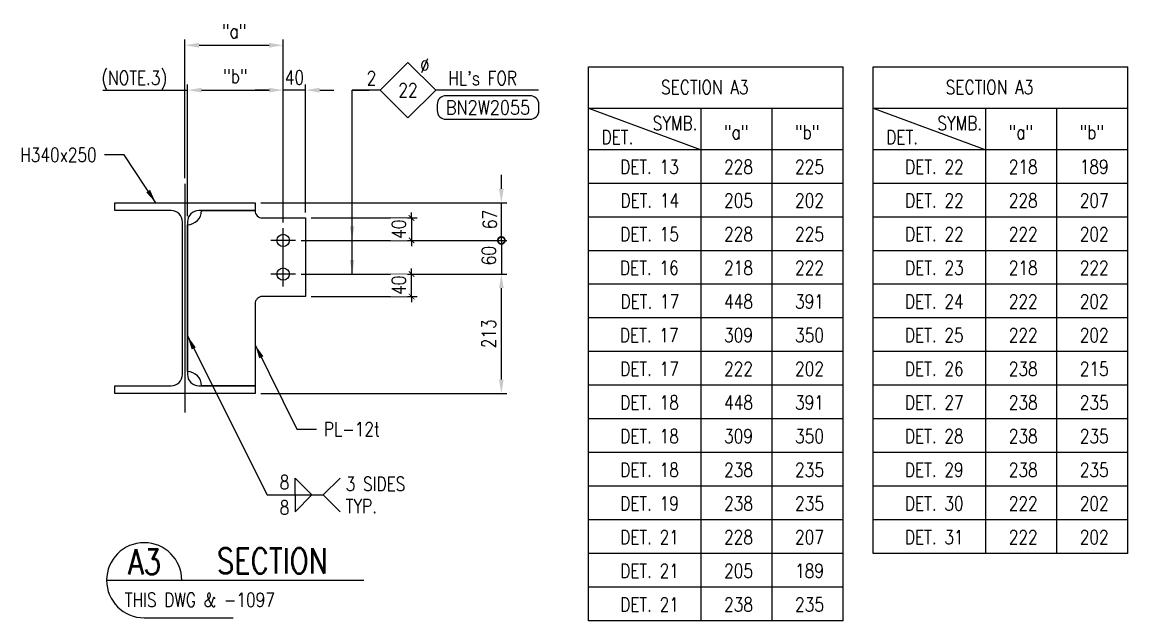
# Model space of a CAD drawing. Header units: millimetres. Extents: x 0 to 232280, y -26939 to 23794.
# Drawn here: x 102275 to 104245, y -25341 to -24273 of the extents above; entities that cross this region are included whole.
import ezdxf
from ezdxf.enums import TextEntityAlignment as Align

# ---------------------------------------------------------------- set-up
doc = ezdxf.new("R2010")
doc.units = ezdxf.units.MM
doc.header["$LTSCALE"] = 30
doc.linetypes.add('JNK-CENTER', pattern=[34, 30, -1.5, 1, -1.5])
for name, color, linetype in [('CEN-R', 1, 'JNK-CENTER'), ('CON-C', 4, 'Continuous'), ('CON-G', 3, 'Continuous'), ('CON-W', 7, 'Continuous'), ('CON-Y', 2, 'Continuous'), ('conL-g', 3, 'Continuous'), ('Dim-W', 7, 'Continuous'), ('STL-OBJT', 7, 'Continuous'), ('TXT-Y', 2, 'Continuous')]:
    doc.layers.add(name, color=color, linetype=linetype)
doc.styles.add('SIMPLEX', font='simplex.shx', dxfattribs={"width": 0.8})
doc.dimstyles.new('DIM10', dxfattribs={"dimscale": 10, "dimtxt": 2.5, "dimasz": 2.5, "dimexe": 1, "dimexo": 1, "dimgap": 1, "dimtad": 1, "dimdec": 0, "dimdsep": 46, "dimtxsty": 'SIMPLEX', "dimcen": 0, "dimclrt": 2, "dimadec": 1, "dimazin": 2, "dimtfac": 1, "dimtdec": 0, "dimtix": 1, "dimtmove": 2, "dimatfit": 0, "dimfxl": 0.18, "dimtolj": 1, "dimtzin": 0, "dimarcsym": 0})

# ---------------------------------------------------------------- blocks, each defined once
blk = doc.blocks.new('*D3687')
at = {"layer": 'DEFPOINTS', "color": 0, "transparency": 16777216}
for p in [(102690.1, -24595.3), (103128.8, -24595.3), (102762.1, -24662.3)]:
    blk.add_point(p, dxfattribs=at)
at = {"layer": 'Dim-W', "color": 0, "lineweight": -2, "transparency": 16777216}
for p, q in [((103128.8, -24570.3), (103128.8, -24545.3)), ((102700.1, -24595.3), (103138.8, -24595.3)), ((103128.8, -24662.3), (103128.8, -24595.3)), ((102772.1, -24662.3), (103138.8, -24662.3)), ((103128.8, -24662.3), (103128.8, -24687.3))]:
    blk.add_line(p, q, dxfattribs=at)
at = {"layer": 'Dim-W', "color": 0, "transparency": 16777216}
blk.add_solid([(103124.6, -24570.3), (103132.9, -24570.3), (103128.8, -24595.3)], dxfattribs=at)
at = {"layer": 'Dim-W', "color": 2, "transparency": 16777216, "insert": (103108, -24625), "char_height": 25, "attachment_point": 5, "rotation": 90, "style": 'SIMPLEX'}
blk.add_mtext('\\A1;67', dxfattribs=at)
blk = doc.blocks.new('_None')
blk = doc.blocks.new('_DotSmall')
at = {"color": 0, "linetype": 'ByBlock', "const_width": 0.5}
blk.add_lwpolyline([(-0.0625, 0, 1), (0.0625, 0, 1)], format="xyb", close=True, dxfattribs=at)
blk = doc.blocks.new('*D3688')
at = {"layer": 'DEFPOINTS', "color": 0, "transparency": 16777216}
for p in [(102762.1, -24662.3), (102762.1, -24722.3), (103128.8, -24722.3)]:
    blk.add_point(p, dxfattribs=at)
at = {"layer": 'Dim-W', "color": 0, "lineweight": -2, "transparency": 16777216}
for p, q in [((102772.1, -24662.3), (103138.8, -24662.3)), ((103128.8, -24662.3), (103128.8, -24722.3)), ((102772.1, -24722.3), (103138.8, -24722.3))]:
    blk.add_line(p, q, dxfattribs=at)
at = {"layer": 'Dim-W', "color": 0, "lineweight": -2, "transparency": 16777216, "xscale": 25, "yscale": 25, "zscale": 25, "rotation": 90}
blk.add_blockref('_DotSmall', (103128.8, -24662.3), dxfattribs=at)
at = {"layer": 'Dim-W', "color": 2, "transparency": 16777216, "insert": (103106.3, -24689.5), "char_height": 25, "attachment_point": 5, "rotation": 90, "style": 'SIMPLEX'}
blk.add_mtext('\\A1;60', dxfattribs=at)
blk = doc.blocks.new('*D3689')
at = {"layer": 'DEFPOINTS', "color": 0, "transparency": 16777216}
for p in [(102762.1, -24722.3), (103128.8, -24722.3), (102690.1, -24935.3)]:
    blk.add_point(p, dxfattribs=at)
at = {"layer": 'Dim-W', "color": 0, "lineweight": -2, "transparency": 16777216}
for p, q in [((102772.1, -24722.3), (103138.8, -24722.3)), ((103128.8, -24910.3), (103128.8, -24747.3)), ((102700.1, -24935.3), (103138.8, -24935.3))]:
    blk.add_line(p, q, dxfattribs=at)
at = {"layer": 'Dim-W', "color": 0, "transparency": 16777216}
for points in [[(103124.6, -24747.3), (103132.9, -24747.3), (103128.8, -24722.3)], [(103124.6, -24910.3), (103132.9, -24910.3), (103128.8, -24935.3)]]:
    blk.add_solid(points, dxfattribs=at)
at = {"layer": 'Dim-W', "color": 2, "transparency": 16777216, "insert": (103106.3, -24828.8), "char_height": 25, "attachment_point": 5, "rotation": 90, "style": 'SIMPLEX'}
blk.add_mtext('\\A1;213', dxfattribs=at)
blk = doc.blocks.new('*D3690')
at = {"layer": 'DEFPOINTS', "color": 0, "transparency": 16777216}
for p in [(102740.1, -24314.4), (102565.1, -24561.3), (102740.1, -24640.3)]:
    blk.add_point(p, dxfattribs=at)
at = {"layer": 'Dim-W', "color": 0, "lineweight": -2, "transparency": 16777216}
for p, q in [((102565.1, -24551.3), (102565.1, -24304.4)), ((102740.1, -24630.3), (102740.1, -24304.4)), ((102590.1, -24314.4), (102715.1, -24314.4))]:
    blk.add_line(p, q, dxfattribs=at)
at = {"layer": 'Dim-W', "color": 0, "transparency": 16777216}
for points in [[(102590.1, -24310.2), (102590.1, -24318.6), (102565.1, -24314.4)], [(102715.1, -24310.2), (102715.1, -24318.6), (102740.1, -24314.4)]]:
    blk.add_solid(points, dxfattribs=at)
at = {"layer": 'Dim-W', "color": 2, "transparency": 16777216, "insert": (102652.6, -24289.5), "char_height": 25, "attachment_point": 5, "style": 'SIMPLEX'}
blk.add_mtext('\\A1;"a"', dxfattribs=at)
blk = doc.blocks.new('*D3691')
at = {"layer": 'DEFPOINTS', "color": 0, "transparency": 16777216}
for p in [(102740.1, -24394.4), (102569.6, -24629.3), (102740.1, -24640.3)]:
    blk.add_point(p, dxfattribs=at)
at = {"layer": 'Dim-W', "color": 0, "lineweight": -2, "transparency": 16777216}
for p, q in [((102569.6, -24619.3), (102569.6, -24384.4)), ((102740.1, -24630.3), (102740.1, -24384.4)), ((102594.6, -24394.4), (102715.1, -24394.4))]:
    blk.add_line(p, q, dxfattribs=at)
at = {"layer": 'Dim-W', "color": 0, "transparency": 16777216}
for points in [[(102594.6, -24390.2), (102594.6, -24398.6), (102569.6, -24394.4)], [(102715.1, -24390.2), (102715.1, -24398.6), (102740.1, -24394.4)]]:
    blk.add_solid(points, dxfattribs=at)
at = {"layer": 'Dim-W', "color": 2, "transparency": 16777216, "insert": (102654.8, -24369.5), "char_height": 25, "attachment_point": 5, "style": 'SIMPLEX'}
blk.add_mtext('\\A1;"b"', dxfattribs=at)
blk = doc.blocks.new('*D3692')
at = {"layer": 'DEFPOINTS', "color": 0, "transparency": 16777216}
for p in [(102740.1, -24394.4), (102780.1, -24622.3), (102740.1, -24640.3)]:
    blk.add_point(p, dxfattribs=at)
at = {"layer": 'Dim-W', "color": 0, "lineweight": -2, "transparency": 16777216}
for p, q in [((102740.1, -24630.3), (102740.1, -24384.4)), ((102780.1, -24612.3), (102780.1, -24384.4)), ((102715.1, -24394.4), (102690.1, -24394.4)), ((102780.1, -24394.4), (102740.1, -24394.4)), ((102805.1, -24394.4), (102830.1, -24394.4))]:
    blk.add_line(p, q, dxfattribs=at)
at = {"layer": 'Dim-W', "color": 0, "transparency": 16777216}
for points in [[(102715.1, -24390.2), (102715.1, -24398.6), (102740.1, -24394.4)], [(102805.1, -24390.2), (102805.1, -24398.6), (102780.1, -24394.4)]]:
    blk.add_solid(points, dxfattribs=at)
at = {"layer": 'Dim-W', "color": 2, "transparency": 16777216, "insert": (102760.1, -24371.9), "char_height": 25, "attachment_point": 5, "style": 'SIMPLEX'}
blk.add_mtext('\\A1;40', dxfattribs=at)
blk = doc.blocks.new('BOLTHOLE')
at = {"layer": 'CON-W'}
blk.add_line((25.7, 0), (9.9, 0), dxfattribs=at)
blk.add_lwpolyline([(0, 0), (4.95, 4.95), (9.9, 0), (4.95, -4.95)], close=True, dxfattribs=at)
at = {"layer": 'CON-Y', "style": 'SIMPLEX', "width": 0.8}
for s, p in [('%%C', (8.81, 3.12)), ("HL's FOR", (24.37, 0.9))]:
    blk.add_text(s, height=2.5, dxfattribs=at).set_placement(p, align=Align.RIGHT)
blk.add_attdef('4', text='', height=2.5, dxfattribs=at).set_placement((-0.69, 0.87), align=Align.RIGHT)
blk.add_attdef('22', text='', height=2.5, dxfattribs=at).set_placement((4.95, 0), align=Align.MIDDLE_CENTER)
blk = doc.blocks.new('boltmark')
at = {"layer": 'CON-Y'}
blk.add_lwpolyline([(0, -4.2), (15, -4.2, 0.414214), (16.56, -2.64), (16.56, -1.56, 0.414214), (15, 0), (0, 0, 0.414214), (-1.56, -1.56), (-1.56, -2.64, 0.414214)], format="xyb", close=True, dxfattribs=at)
at = {"layer": 'CON-G', "style": 'SIMPLEX', "width": 0.802523}
blk.add_attdef('BN2W1650', text='', height=2.5, dxfattribs=at).set_placement((0, -3.35), (15, -3.35), align=Align.FIT)
blk = doc.blocks.new('SECTITLE')
at = {"layer": 'CON-G'}
for p, q in [((-1.7, 0), (44.1, 0)), ((5, -6.7), (20.86, -6.7))]:
    blk.add_line(p, q, dxfattribs=at)
blk.add_arc((5, 0), 6.7, 0, 270, dxfattribs=at)
at = {"layer": 'CON-C', "style": 'SIMPLEX', "width": 0.8}
for tag, p in [('A', (5.06, 1.04)), ('ELEVATION', (27.83, 1.22))]:
    blk.add_attdef(tag, text='', height=4.5, dxfattribs=at).set_placement(p, align=Align.CENTER)
at = {"layer": 'CON-Y', "style": 'SIMPLEX', "width": 0.8}
blk.add_attdef('SCALE', text='', height=2.5, dxfattribs=at).set_placement((44.9, -3.72), align=Align.RIGHT)
blk.add_attdef('H0000-0000', (1.54, -4.72), '', height=2.5, dxfattribs=at)
blk = doc.blocks.new('_ArchTick')
at = {"color": 0, "linetype": 'ByBlock', "const_width": 0.15}
blk.add_lwpolyline([(-0.5, -0.5), (0.5, 0.5)], dxfattribs=at)
blk = doc.blocks.new('*D3575')
at = {"layer": 'DEFPOINTS', "color": 0, "transparency": 16777216}
for p in [(102780.1, -24622.3), (102780.1, -24662.3)]:
    blk.add_point(p, dxfattribs=at)
at = {"layer": 'Dim-W', "color": 0, "lineweight": -2, "transparency": 16777216}
for p, q in [((102790.1, -24622.3), (102978.8, -24622.3)), ((102968.8, -24622.3), (102968.8, -24612.3)), ((102968.8, -24622.3), (102968.8, -24662.3)), ((102790.1, -24662.3), (102978.8, -24662.3)), ((102968.8, -24662.3), (102968.8, -24672.3))]:
    blk.add_line(p, q, dxfattribs=at)
at = {"layer": 'Dim-W', "color": 0, "lineweight": -2, "transparency": 16777216, "xscale": 10, "yscale": 10, "zscale": 10}
for p, rotation in [((102968.8, -24622.3), 270), ((102968.8, -24662.3), 90)]:
    blk.add_blockref('_ArchTick', p, dxfattribs=dict(at, rotation=rotation))
at = {"layer": 'Dim-W', "color": 2, "transparency": 16777216, "insert": (102946.3, -24642.3), "char_height": 25, "attachment_point": 5, "rotation": 90, "style": 'SIMPLEX', "bg_fill": 3, "box_fill_scale": 1.1, "bg_fill_color": 256, "bg_fill_true_color": 13158600, "bg_fill_transparency": 0}
blk.add_mtext('\\A1;40', dxfattribs=at)
at = {"layer": 'DEFPOINTS', "color": 0, "transparency": 16777216}
blk.add_point((102968.8, -24662.3), dxfattribs=at)
blk = doc.blocks.new('*D3576')
at = {"layer": 'DEFPOINTS', "color": 0, "transparency": 16777216}
for p in [(102780.1, -24722.3), (102780.1, -24762.3)]:
    blk.add_point(p, dxfattribs=at)
at = {"layer": 'Dim-W', "color": 0, "lineweight": -2, "transparency": 16777216}
for p, q in [((102790.1, -24722.3), (102978.8, -24722.3)), ((102968.8, -24722.3), (102968.8, -24712.3)), ((102968.8, -24762.3), (102968.8, -24722.3)), ((102790.1, -24762.3), (102978.8, -24762.3)), ((102968.8, -24762.3), (102968.8, -24772.3))]:
    blk.add_line(p, q, dxfattribs=at)
at = {"layer": 'Dim-W', "color": 0, "lineweight": -2, "transparency": 16777216, "xscale": 10, "yscale": 10, "zscale": 10}
for p, rotation in [((102968.8, -24722.3), 270), ((102968.8, -24762.3), 90)]:
    blk.add_blockref('_ArchTick', p, dxfattribs=dict(at, rotation=rotation))
at = {"layer": 'Dim-W', "color": 2, "transparency": 16777216, "insert": (102946.3, -24742.3), "char_height": 25, "attachment_point": 5, "rotation": 90, "style": 'SIMPLEX', "bg_fill": 3, "box_fill_scale": 1.1, "bg_fill_color": 256, "bg_fill_true_color": 13158600, "bg_fill_transparency": 0}
blk.add_mtext('\\A1;40', dxfattribs=at)
at = {"layer": 'DEFPOINTS', "color": 0, "transparency": 16777216}
blk.add_point((102968.8, -24722.3), dxfattribs=at)

msp = doc.modelspace()

# ---------------------------------------------------------------- linework, layer by layer
for p, q in [((102761.34, -25115.91), (102761.34, -25085.91)), ((102761.34, -25085.91), (102791.34, -25115.91)), ((102761.34, -25115.91), (102761.34, -25145.91)), ((102761.34, -25145.91), (102791.34, -25115.91))]:
    msp.add_line(p, q)
at = {"layer": 'CEN-R'}
for p, q in [((102565.06, -24561.26), (102565.06, -24969.26)), ((102740.06, -24744.26), (102740.06, -24640.26)), ((102762.06, -24662.26), (102718.06, -24662.26)), ((102762.06, -24722.26), (102718.06, -24722.26))]:
    msp.add_line(p, q, dxfattribs=at)
at = {"layer": 'CON-G'}
for points in [[(102440.06, -24935.26), (102440.06, -24921.26), (102540.56, -24921.26, 0.4142136), (102560.56, -24901.26), (102560.56, -24629.26, 0.4142136), (102540.56, -24609.26), (102440.06, -24609.26), (102440.06, -24595.26), (102690.06, -24595.26), (102690.06, -24609.26), (102589.56, -24609.26, 0.4142136), (102569.56, -24629.26), (102569.56, -24901.26, 0.4142136), (102589.56, -24921.26), (102690.06, -24921.26), (102690.06, -24935.26)], [(102703.06, -24622.26), (102780.06, -24622.26), (102780.06, -24762.26), (102703.06, -24762.26, 0.4142136), (102690.06, -24775.26), (102690.06, -24921.26), (102594.56, -24921.26, 0.4142136), (102569.56, -24896.26), (102569.56, -24634.26, 0.4142136), (102594.56, -24609.26), (102690.06, -24609.26, 0.4142136)]]:
    msp.add_lwpolyline(points, format="xyb", close=True, dxfattribs=at)
at = {"layer": 'CON-W'}
for p, q in [((103283.76, -25340.6), (103283.76, -24352.61)), ((103283.76, -24352.61), (103737.74, -24352.61)), ((103737.74, -25340.6), (103737.74, -24352.61)), ((103791.02, -25220.6), (103791.02, -24352.61)), ((103791.02, -24352.61), (104244.99, -24352.61)), ((104244.99, -25220.6), (104244.99, -24352.61)), ((102912.93, -24394.4), (102862.93, -24394.4)), ((103283.76, -24426.6), (103484.8, -24500.6)), ((103283.76, -24426.6), (103737.74, -24426.6)), ((103484.8, -25340.6), (103484.8, -24426.6)), ((103611.27, -25340.6), (103611.27, -24426.6)), ((103791.02, -24426.6), (103992.06, -24500.6)), ((103791.02, -24426.6), (104244.99, -24426.6)), ((103992.06, -25220.6), (103992.06, -24426.6)), ((104118.53, -25220.6), (104118.53, -24426.6)), ((103737.74, -24500.6), (103283.76, -24500.6)), ((104244.99, -24500.6), (103791.02, -24500.6)), ((103737.74, -24560.6), (103283.76, -24560.6)), ((104244.99, -24560.6), (103791.02, -24560.6)), ((103737.74, -24620.6), (103283.76, -24620.6)), ((104244.99, -24620.6), (103791.02, -24620.6)), ((103737.74, -24680.6), (103283.76, -24680.6)), ((104244.99, -24680.6), (103791.02, -24680.6)), ((103737.74, -24740.6), (103283.76, -24740.6)), ((104244.99, -24740.6), (103791.02, -24740.6)), ((103737.74, -24800.6), (103283.76, -24800.6)), ((104244.99, -24800.6), (103791.02, -24800.6)), ((103737.74, -24860.6), (103283.76, -24860.6)), ((104244.99, -24860.6), (103791.02, -24860.6)), ((103737.74, -24920.6), (103283.76, -24920.6)), ((104244.99, -24920.6), (103791.02, -24920.6)), ((103737.74, -24980.6), (103283.76, -24980.6)), ((104244.99, -24980.6), (103791.02, -24980.6)), ((103737.74, -25040.6), (103283.76, -25040.6)), ((104244.99, -25040.6), (103791.02, -25040.6)), ((102841.34, -25085.91), (102811.34, -25115.91)), ((102711.34, -25115.91), (102811.34, -25115.91)), ((102811.34, -25115.91), (102841.34, -25145.91)), ((103737.74, -25100.6), (103283.76, -25100.6)), ((104244.99, -25100.6), (103791.02, -25100.6)), ((103737.74, -25160.6), (103283.76, -25160.6)), ((104244.99, -25160.6), (103791.02, -25160.6)), ((103737.74, -25220.6), (103283.76, -25220.6)), ((104244.99, -25220.6), (103791.02, -25220.6)), ((103737.74, -25280.6), (103283.76, -25280.6)), ((103737.74, -25340.6), (103283.76, -25340.6))]:
    msp.add_line(p, q, dxfattribs=at)
at = {"layer": 'conL-g'}
for centre in [(102740.06, -24662.26), (102740.06, -24722.26)]:
    msp.add_circle(centre, 11, dxfattribs=at)
at = {"layer": 'Dim-W'}
for p, q in [((102418.66, -24394.4), (102569.56, -24394.4)), ((103194.9, -24394.4), (103169.9, -24394.4))]:
    msp.add_line(p, q, dxfattribs=at)

# ---------------------------------------------------------------- block references
at = {"xscale": 10, "yscale": 10, "zscale": 10}
msp.add_blockref('BOLTHOLE', (102912.93, -24394.4), dxfattribs=at).add_auto_attribs({'4': '2', '22': '22'})
ref = msp.add_blockref('boltmark', (103030.03, -24404.4), dxfattribs=dict(xscale=10, yscale=10, zscale=10))
ref.add_attrib('BN2W1650', 'BN2W2055', dxfattribs={"layer": 'CON-G', "height": 25, "style": 'SIMPLEX', "width": 0.782585}).set_placement((103030.03, -24437.9), (103180.02, -24437.9), align=Align.FIT)
at = {"layer": 'Dim-W', "xscale": 10, "yscale": 10, "zscale": 10}
msp.add_blockref('SECTITLE', (102442.48, -25268.14), dxfattribs=at).add_auto_attribs({'H0000-0000': 'THIS DWG & -1097', 'A': 'A3', 'ELEVATION': 'SECTION'})

# ---------------------------------------------------------------- texts
at = {"layer": 'CON-W', "color": 2, "style": 'SIMPLEX', "width": 0.8}
for p in [(102733.84, -25105.91), (102733.84, -25150.91)]:
    msp.add_text('8', height=25, dxfattribs=at).set_placement(p)
at = {"layer": 'CON-Y', "style": 'SIMPLEX', "width": 0.8}
msp.add_text('(NOTE.3)', height=25, dxfattribs=at).set_placement((102416.06, -24385.03))
at = {"layer": 'TXT-Y', "style": 'SIMPLEX', "width": 0.8}
for s, p in [('SECTION A3', (103413.24, -24401.6)), ('SECTION A3', (103920.5, -24401.6)), ('SYMB.', (103398.31, -24465.92)), ('SYMB.', (103905.57, -24465.92)), ('228', (103525.58, -24543.68)), ('225', (103652.05, -24543.68)), ('218', (104032.84, -24543.68)), ('189', (104159.3, -24543.68)), ('205', (103525.58, -24603.68)), ('202', (103652.05, -24603.68)), ('228', (104032.84, -24603.68)), ('207', (104159.3, -24603.68)), ('228', (103525.58, -24663.68)), ('225', (103652.05, -24663.68)), ('222', (104032.84, -24663.68)), ('202', (104159.3, -24663.68)), ('218', (103525.58, -24723.68)), ('222', (103652.05, -24723.68)), ('218', (104032.84, -24723.68)), ('222', (104159.3, -24723.68)), ('448', (103525.58, -24783.68)), ('391', (103652.05, -24783.68)), ('222', (104032.84, -24783.68)), ('202', (104159.3, -24783.68)), ('309', (103525.58, -24843.68)), ('350', (103652.05, -24843.68)), ('222', (104032.84, -24843.68)), ('202', (104159.3, -24843.68)), ('222', (103525.58, -24903.68)), ('202', (103652.05, -24903.68)), ('238', (104032.84, -24903.68)), ('215', (104159.3, -24903.68)), ('448', (103525.58, -24963.68)), ('391', (103652.05, -24963.68)), ('238', (104032.84, -24963.68)), ('235', (104159.3, -24963.68)), ('309', (103525.58, -25023.68)), ('350', (103652.05, -25023.68)), ('238', (104032.84, -25023.68)), ('235', (104159.3, -25023.68)), ('238', (103525.58, -25083.68)), ('235', (103652.05, -25083.68)), ('238', (104032.84, -25083.68)), ('235', (104159.3, -25083.68)), ('238', (103525.58, -25143.68)), ('235', (103652.05, -25143.68)), ('222', (104032.84, -25143.68)), ('202', (104159.3, -25143.68)), ('228', (103525.58, -25203.68)), ('207', (103652.05, -25203.68)), ('222', (104032.84, -25203.68)), ('202', (104159.3, -25203.68)), ('205', (103525.58, -25263.68)), ('189', (103652.05, -25263.68)), ('238', (103525.58, -25323.68)), ('235', (103652.05, -25323.68))]:
    msp.add_text(s, height=25, dxfattribs=at).set_placement(p)
for s, p in [('DET.', (103335.53, -24478.13)), ('DET.', (103842.79, -24478.13)), ('DET. 13', (103392.6, -24531.18)), ('DET. 22', (103900.24, -24531.18)), ('DET. 14', (103393.24, -24591.18)), ('DET. 22', (103900.24, -24591.18)), ('DET. 15', (103392.81, -24651.18)), ('DET. 22', (103900.24, -24651.18)), ('DET. 16', (103392.38, -24711.18)), ('DET. 23', (103900.24, -24711.18)), ('DET. 17', (103393.35, -24771.18)), ('DET. 24', (103899.99, -24771.18)), ('DET. 17', (103392.24, -24831.18)), ('DET. 25', (103899.99, -24831.18)), ('DET. 17', (103392.73, -24891.18)), ('DET. 26', (103899.99, -24891.18)), ('DET. 18', (103392.73, -24951.18)), ('DET. 27', (103899.99, -24951.18)), ('DET. 18', (103392.73, -25011.18)), ('DET. 28', (103899.99, -25011.18)), ('DET. 18', (103392.73, -25071.18)), ('DET. 29', (103899.99, -25071.18)), ('DET. 19', (103392.73, -25131.18)), ('DET. 30', (103899.99, -25131.18)), ('DET. 21', (103392.73, -25191.18)), ('DET. 31', (103899.99, -25191.18)), ('DET. 21', (103392.73, -25251.18)), ('DET. 21', (103392.73, -25311.18))]:
    msp.add_text(s, height=25, dxfattribs=at).set_placement(p, align=Align.MIDDLE_CENTER)
for s, p in [('"a"', (103546.96, -24489.48)), ('"b"', (103673.43, -24489.48)), ('"a"', (104054.22, -24489.48)), ('"b"', (104180.68, -24489.48))]:
    msp.add_text(s, height=25, dxfattribs=at).set_placement(p, align=Align.BOTTOM_CENTER)
for s, p in [('H340x250', (102407.82, -24509.68)), ('PL-12t', (102912.16, -24998.93))]:
    msp.add_text(s, height=25, dxfattribs=at).set_placement(p, align=Align.MIDDLE_RIGHT)
for s, p in [('3 SIDES', (102851.45, -25096.11)), ('TYP.', (102851.45, -25136.11))]:
    msp.add_text(s, height=25, dxfattribs=at).set_placement(p, align=Align.MIDDLE_LEFT)

# ---------------------------------------------------------------- dimensions: what is measured, and where the dimension line sits
at = {"layer": 'Dim-W'}
for base, p1, text, picture, middle in [((102740.06, -24314.4), (102565.06, -24561.26), '"a"', '*D3690', (102652.56, -24289.52)), ((102740.06, -24394.4), (102569.56, -24629.26), '"b"', '*D3691', (102654.81, -24369.52))]:
    dim = msp.add_linear_dim(base=base, p1=p1, p2=(102740.06, -24640.26), text=text, dimstyle='DIM10', dxfattribs=at)
    dim.commit()
    dim.dimension.update_dxf_attribs({"geometry": picture, "text_midpoint": middle})
for base, p1, p2, angle, picture, middle in [((102740.06, -24394.4), (102780.06, -24622.26), (102740.06, -24640.26), 180, '*D3692', (102760.06, -24371.9)), ((103128.75, -24722.26), (102690.06, -24935.26), (102762.06, -24722.26), 90, '*D3689', (103106.25, -24828.76))]:
    dim = msp.add_linear_dim(base=base, p1=p1, p2=p2, angle=angle, dimstyle='DIM10', dxfattribs=at)
    dim.commit()
    dim.dimension.update_dxf_attribs({"geometry": picture, "text_midpoint": middle})
for base, p2, angle, override, picture, middle in [((103128.75, -24595.26), (102690.06, -24595.26), 90, {"dimblk1": 'None', "dimsah": 1}, '*D3687', (103107.98, -24625)), ((103128.75, -24722.26), (102762.06, -24722.26), 270, {"dimblk1": 'DotSmall', "dimblk2": 'None', "dimsah": 1}, '*D3688', (103106.25, -24689.53))]:
    dim = msp.add_linear_dim(base=base, p1=(102762.06, -24662.26), p2=p2, angle=angle, dimstyle='DIM10', override=override, dxfattribs=at)
    dim.commit()
    dim.dimension.update_dxf_attribs({"geometry": picture, "text_midpoint": middle, "dimtype": 160})

# ---------------------------------------------------------------- leaders
msp.add_leader([(102569.56, -24832.5), (102711.34, -25115.91)], dimstyle='DIM10', override={"dimgap": 1, "dimtad": 0, "dimtix": 0, "dimatfit": 2, "dimtfill": 1}, dxfattribs=at)
at = {"layer": 'STL-OBJT'}
for points in [[(102862.93, -24722.26), (102862.93, -24394.4), (102893.39, -24394.4)], [(102862.93, -24662.26), (102862.93, -24394.4), (102893.39, -24394.4)], [(102513.23, -24595.26), (102456.82, -24509.68), (102421.82, -24509.68)], [(102690.06, -24848.26), (102764.51, -24998.93), (102799.51, -24998.93)]]:
    msp.add_leader(points, dimstyle='DIM10', dxfattribs=at)

# ---------------------------------------------------------------- next in the draw order: dimensions: what is measured, and where the dimension line sits
at = {"layer": 'Dim-W'}
for base, p1, p2, angle, picture, middle in [((102968.75, -24662.26), (102780.06, -24622.26), (102780.06, -24662.26), 90, '*D3575', (102946.25, -24642.26)), ((102968.75, -24722.26), (102780.06, -24762.26), (102780.06, -24722.26), 270, '*D3576', (102946.25, -24742.26))]:
    dim = msp.add_linear_dim(base=base, p1=p1, p2=p2, angle=angle, dimstyle='DIM10', override={"dimasz": 1, "dimblk1": 'ArchTick', "dimblk2": 'ArchTick', "dimsah": 1, "dimatfit": 2, "dimtfill": 1}, dxfattribs=at)
    dim.commit()
    dim.dimension.update_dxf_attribs({"geometry": picture, "text_midpoint": middle})

doc.saveas('drawing.dxf')
